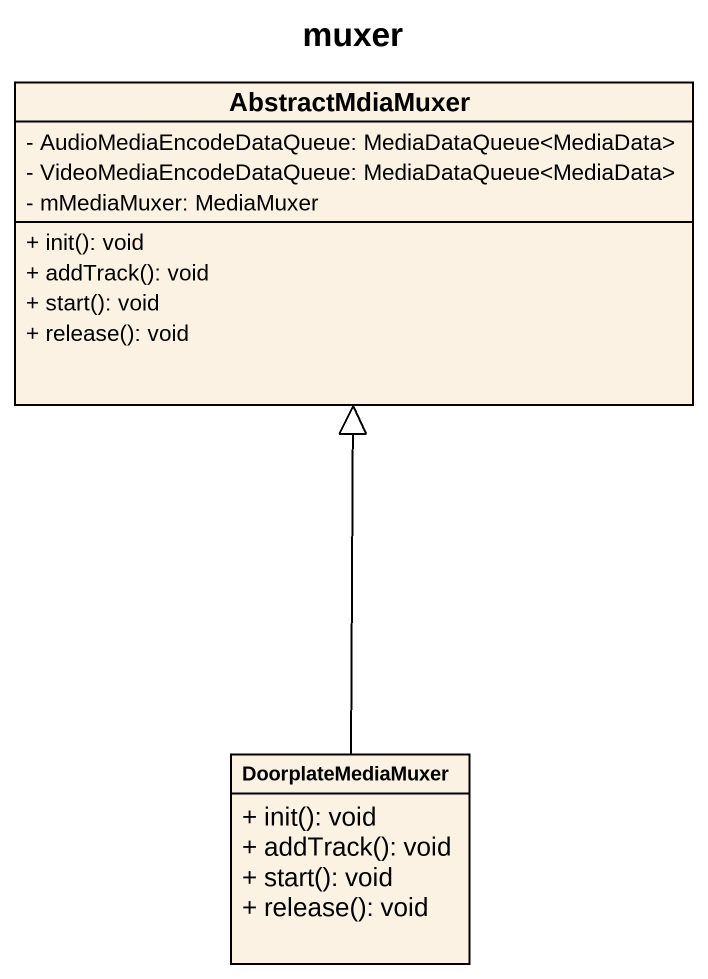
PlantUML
@startuml
title muxer
hide circle
hide empty members
skinparam classAttributeIconSize 0
class AbstractMdiaMuxer {
  - AudioMediaEncodeDataQueue: MediaDataQueue<MediaData>
  - VideoMediaEncodeDataQueue: MediaDataQueue<MediaData>
  - mMediaMuxer: MediaMuxer
  + init(): void
  + addTrack(): void
  + start(): void
  + release(): void
}
class DoorplateMediaMuxer {
  + init(): void
  + addTrack(): void
  + start(): void
  + release(): void
}
DoorplateMediaMuxer -up-|> AbstractMdiaMuxer
@enduml
